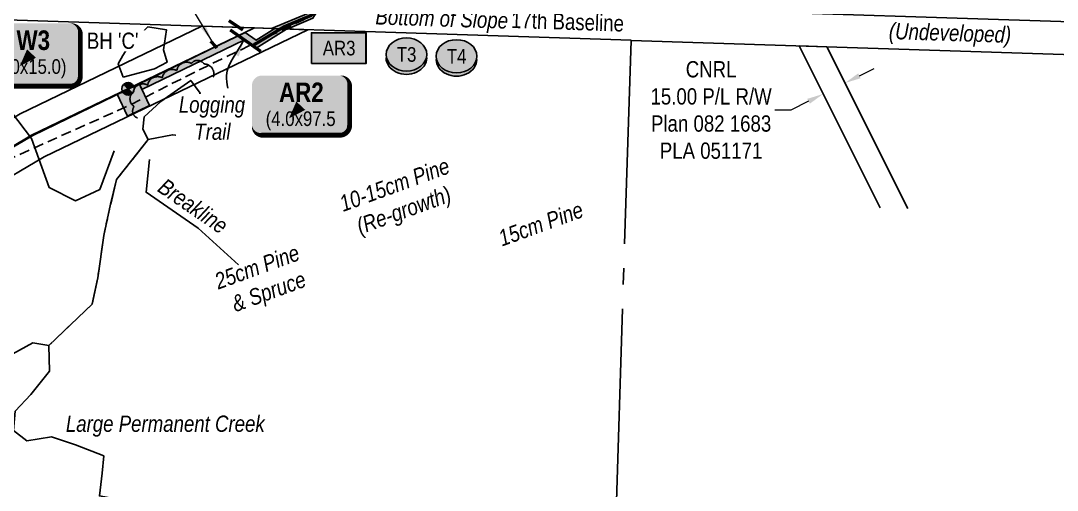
# Model space of a CAD drawing. Extents: x 354711 to 358951, y 6050403 to 6054140.
# Drawn here: x 356089 to 356726, y 6051031 to 6051319 of the extents above; entities that cross this region are included whole.
import ezdxf
from ezdxf.enums import TextEntityAlignment as Align

# ---------------------------------------------------------------- set-up
doc = ezdxf.new("R2010")
doc.units = 0
doc.header["$LTSCALE"] = 5
doc.header["$PDSIZE"] = 0.5
for name, pattern in [('0', [1, 1, 0]), ('foc-QUARTERLINE', [33, 25, -3, 2, -3]), ('foc-TOPO-ephemeral', [6.25, 3.125, -0.625, 0.625, -0.625, 0.625, -0.625]), ('UG_PIPE', [1.875, 1.25, -0.625])]:
    doc.linetypes.add(name, pattern=pattern)
doc.layers.get('Defpoints').update_dxf_attribs({"color": 9})
for name, color, linetype, lineweight in [('AS-GENERAL', 48, 'Continuous', 18), ('C-RW-T', 13, 'Continuous', 9), ('T-TEXT', 48, 'Continuous', 18)]:
    doc.layers.add(name, color=color, linetype=linetype, lineweight=lineweight)
for name, color, linetype in [('AS-PIPE-UG', 44, 'UG_PIPE'), ('AS-ROADS', 254, 'Continuous'), ('C-RW', 13, 'Continuous'), ('L-ROAD-T', 7, 'Continuous'), ('L-SEC', 7, 'Continuous'), ('L-SECQ', 8, 'foc-QUARTERLINE'), ('P-BUFFER-H 100m', 191, 'Continuous'), ('P-CROSSINGS', 250, 'Continuous'), ('P-TEMP-BLOCKS', 250, 'Continuous'), ('P-TEMP-BLUE', 146, 'Continuous'), ('P-WORKAREA-COUNTY', 104, 'Continuous'), ('P-WORKAREA-COUNTY-H', 71, 'Continuous'), ('T-BUSH', 110, '0'), ('T-BUSH-T', 110, 'Continuous'), ('T-CREEK', 160, 'Continuous'), ('T-DRAW', 143, 'foc-TOPO-ephemeral'), ('T-SLOPE', 48, 'Continuous'), ('T-WATER-T', 170, 'Continuous'), ('WETLAND', 143, 'Continuous')]:
    doc.layers.add(name, color=color, linetype=linetype)
doc.layers.add('P-TEMP-BLUE-H', color=7, linetype='Continuous', true_color=0x99e6ff)
doc.styles.add('80', font='ARIALN.TTF', dxfattribs={"height": 10})
doc.styles.add('80CG', font='ARIALN.TTF', dxfattribs={"height": 10})
doc.styles.add('80L', font='ARIALN.TTF', dxfattribs={"height": 10})
doc.styles.add('80LS', font='ARIALNI.TTF', dxfattribs={"height": 10})
doc.styles.add('BOLD', font='ARIALNB.TTF')
doc.styles.add('Crossing', font='ARIALN.TTF', dxfattribs={"height": 10})
doc.styles.add('foc-LtypeFont', font='ARIALN.TTF', dxfattribs={"height": 7.35})
doc.linetypes.add('foc-TOPO-flowdirection-NOLINE', pattern='A,0,[">",foc-LtypeFont,S=0.3,R=0,X=0,Y=-0.945],-20,[">",foc-LtypeFont,S=0.3,R=0,X=0,Y=-0.945],0', length=20)
doc.dimstyles.new('Compass 5 000', dxfattribs={"dimscale": 5, "dimtxt": 9, "dimasz": 2, "dimexe": 0.2, "dimexo": 0.0625, "dimgap": 0.5, "dimtad": 0, "dimtih": 1, "dimtoh": 1, "dimzin": 0, "dimdsep": 46, "dimtxsty": '80CG', "dimcen": 0.1, "dimse1": 1, "dimse2": 1, "dimclrd": 256, "dimclrt": 256, "dimaunit": 1, "dimadec": 4, "dimazin": 0, "dimtfac": 0.06, "dimtofl": 0, "dimtmove": 0, "dimatfit": 1, "dimfxl": 0.2, "dimtolj": 1, "dimtzin": 0, "dimlwd": -1, "dimarcsym": 0})

# ---------------------------------------------------------------- blocks, each defined once
blk = doc.blocks.new('*D53')
at = {"layer": 'C-RW-T', "transparency": 16777216}
for p, q in [((356604.07, 6051285.54), (356613, 6051290.02)), ((356572.78, 6051269.86), (356561.98, 6051264.45)), ((356561.98, 6051264.45), (356551.98, 6051264.45))]:
    blk.add_line(p, q, dxfattribs=at)
for points in [[(356603.32, 6051287.03), (356604.81, 6051284.05), (356595.13, 6051281.06)], [(356572.03, 6051271.35), (356573.53, 6051268.37), (356581.72, 6051274.34)]]:
    blk.add_solid(points, dxfattribs=at)
at = {"layer": 'Defpoints', "color": 0, "transparency": 16777216}
for p in [(356581.72, 6051274.34), (356603.65, 6051264.04), (356590.25, 6051257.32)]:
    blk.add_point(p, dxfattribs=at)
at = {"layer": 'C-RW-T', "transparency": 16777216, "insert": (356512.9, 6051264.45), "char_height": 10, "attachment_point": 5, "style": '80CG'}
blk.add_mtext('\\A1;CNRL\\P15.00 P/L R/W\\PPlan 082 1683\\PPLA 051171', dxfattribs=at)
blk = doc.blocks.new('XING3')
h = blk.add_hatch(color=250)
h.dxf.hatch_style = 1
edge = h.paths.add_edge_path()
edge.add_ellipse((0, -2.05), major_axis=(-12.5, 0), ratio=0.816297, start_angle=0, end_angle=180)
edge.add_line((12.5, -2.05), (12.5, 0))
edge.add_ellipse((0, 0), major_axis=(-12.5, 0), ratio=0.816297, start_angle=0, end_angle=180, ccw=False)
edge.add_line((-12.5, 0), (-12.5, -2.05))
at = {"layer": 'P-BUFFER-H 100m'}
h = blk.add_hatch(color=256, dxfattribs=at)
h.dxf.hatch_style = 1
edge = h.paths.add_edge_path()
edge.add_ellipse((0, 0), major_axis=(-12.5, 0), ratio=0.816297, start_angle=0, end_angle=360)
at = {"color": 250}
blk.add_ellipse((0, 0), major_axis=(-12.5, 0), ratio=0.816297, dxfattribs=at)
blk.add_ellipse((0, -2.05), major_axis=(-12.5, 0), ratio=0.816297, start_param=0, end_param=3.141593, dxfattribs=at)
at = {"color": 250, "style": 'Crossing'}
blk.add_attdef('CROSSING', text='', height=9, dxfattribs=at).set_placement((0.09, 0.02), align=Align.MIDDLE_CENTER)
at = {"color": 250, "style": 'Crossing', "flags": 1}
for tag, p in [('OWNER', (0.09, -12.49)), ('DESCRIPTION', (0.09, -25.77)), ('LOCATION', (0.09, -39.3)), ('DWG_REF', (0.09, -52.84))]:
    blk.add_attdef(tag, text='', height=9, dxfattribs=at).set_placement(p, align=Align.MIDDLE_CENTER)
blk = doc.blocks.new('*X58')
at = {"color": 0}
for p, q in [((102.12, -2061.56), (108.81, -2061.56)), ((102.18, -2061.72), (108.75, -2061.72)), ((102.29, -2061.41), (108.64, -2061.41)), ((102.33, -2061.87), (108.59, -2061.87)), ((102.47, -2061.25), (108.45, -2061.25)), ((102.49, -2062.03), (108.44, -2062.03)), ((102.65, -2062.19), (108.28, -2062.19)), ((102.68, -2061.09), (108.25, -2061.09)), ((102.8, -2062.34), (108.13, -2062.34)), ((102.92, -2060.94), (108.01, -2060.94)), ((102.96, -2062.5), (107.97, -2062.5)), ((103.12, -2062.66), (107.81, -2062.66)), ((103.18, -2060.78), (107.75, -2060.78)), ((103.27, -2062.81), (107.66, -2062.81)), ((103.5, -2060.62), (107.43, -2060.62)), ((103.89, -2060.47), (107.03, -2060.47)), ((104.45, -2060.31), (106.48, -2060.31)), ((102.11, -2068.44), (108.82, -2068.44)), ((102.19, -2068.28), (108.74, -2068.28)), ((102.28, -2068.59), (108.65, -2068.59)), ((102.34, -2068.12), (108.58, -2068.12)), ((102.46, -2068.75), (108.47, -2068.75)), ((102.5, -2067.97), (108.43, -2067.97)), ((102.66, -2067.81), (108.27, -2067.81)), ((102.67, -2068.91), (108.26, -2068.91)), ((102.81, -2067.66), (108.12, -2067.66)), ((102.9, -2069.06), (108.03, -2069.06)), ((102.97, -2067.5), (107.96, -2067.5)), ((103.13, -2067.34), (107.8, -2067.34)), ((103.17, -2069.22), (107.76, -2069.22)), ((103.28, -2067.19), (107.65, -2067.19)), ((103.43, -2062.97), (107.5, -2062.97)), ((103.44, -2067.03), (107.49, -2067.03)), ((103.48, -2069.37), (107.45, -2069.37)), ((103.58, -2063.12), (107.34, -2063.12)), ((103.59, -2066.87), (107.33, -2066.87)), ((103.74, -2063.28), (107.19, -2063.28)), ((103.75, -2066.72), (107.18, -2066.72)), ((103.87, -2069.53), (107.06, -2069.53)), ((103.9, -2063.44), (107.03, -2063.44)), ((103.91, -2066.56), (107.02, -2066.56)), ((104.05, -2063.59), (106.88, -2063.59)), ((104.06, -2066.41), (106.87, -2066.41)), ((104.21, -2063.75), (106.72, -2063.75)), ((104.22, -2066.25), (106.71, -2066.25)), ((104.37, -2063.91), (106.56, -2063.91)), ((104.38, -2066.09), (106.55, -2066.09)), ((104.41, -2069.69), (106.52, -2069.69)), ((104.52, -2064.06), (106.41, -2064.06)), ((104.53, -2065.94), (106.4, -2065.94)), ((104.68, -2064.22), (106.25, -2064.22)), ((104.69, -2065.78), (106.24, -2065.78)), ((104.83, -2064.37), (106.09, -2064.37)), ((104.84, -2065.62), (106.08, -2065.62)), ((104.99, -2064.53), (105.94, -2064.53)), ((105, -2065.47), (105.93, -2065.47)), ((105.15, -2064.69), (105.78, -2064.69)), ((105.16, -2065.31), (105.77, -2065.31)), ((105.3, -2064.84), (105.63, -2064.84)), ((105.31, -2065.16), (105.62, -2065.16))]:
    blk.add_line(p, q, dxfattribs=at)
blk = doc.blocks.new('Pile')
h = blk.add_hatch(color=255)
h.dxf.hatch_style = 1
edge = h.paths.add_edge_path()
edge.add_arc((0, 0), 0.868, 0, 360)
at = {"color": 224}
for p, q in [((0.54, -0.54), (-0.54, 0.54)), ((-0.54, -0.54), (0.54, 0.54))]:
    blk.add_line(p, q, dxfattribs=at)
blk.add_circle((0, 0), 0.768, dxfattribs=at)
at = {"color": 224, "xscale": 0.16, "yscale": 0.16, "zscale": 0.16}
blk.add_blockref('*X58', (-16.87, 330.4), dxfattribs=at)
blk = doc.blocks.new('Temp_Area4')
h = blk.add_hatch(color=71)
h.dxf.hatch_style = 1
h.paths.add_polyline_path([(-16.83, -9.44), (16.33, -9.44), (16.33, 9.05), (-16.83, 9.05)])
at = {"color": 250}
for points in [[(-17.03, -9.64), (16.53, -9.64), (16.53, 9.25), (-17.03, 9.25)], [(-16.93, -9.54), (16.43, -9.54), (16.43, 9.15), (-16.93, 9.15)]]:
    blk.add_lwpolyline(points, close=True, dxfattribs=at)
at = {"color": 250, "style": '80L'}
blk.add_attdef('TEMPORARY', text='', height=9, dxfattribs=at).set_placement((0, -0.15), align=Align.MIDDLE_CENTER)
blk = doc.blocks.new('*U54')
at = {"true_color": 0x99e6ff}
h = blk.add_hatch(color=141, dxfattribs=at)
edge = h.paths.add_edge_path()
edge.add_line((-24, -20), (24, -20))
edge.add_arc((24, -14), 6, 270, 360)
edge.add_line((30, -14), (30, 12.5))
edge.add_arc((24, 12.5), 6, 0, 90)
edge.add_line((24, 18.5), (-24, 18.5))
edge.add_arc((-24, 12.5), 6, 90, 180)
edge.add_line((-30, 12.5), (-30, -14))
edge.add_arc((-24, -14), 6, 180, 270)
at = {"color": 250, "flags": 128}
blk.add_lwpolyline([(-24, -20, 3, 3, 0), (24, -20, 3, 3, 0.414214), (30, -14, 3, 3, 0), (30, 12.5, 3, 0, 0.414214), (24, 18.5, 0, 0, 0), (-24, 18.5, 0, 0, 0.414214), (-30, 12.5, 0, 0, 0), (-30, -14, 0, 3, 0.414214)], format="xyseb", close=True, dxfattribs=at)
at = {"flags": 128}
blk.add_lwpolyline([(-7.24, -7.74, 0, 7.5, 0), (0, 0, 0, 0, 0)], format="xyseb", dxfattribs=at)
at = {"color": 250}
for tag, p, height, style in [('TEMP_AREA_W1_001', (-9.21, 2.24), 12, 'BOLD'), ('ENTER_TEXT_001', (-30.66, -12.47), 9, '80')]:
    blk.add_attdef(tag, p, '', height=height, dxfattribs=dict(at, style=style))
blk = doc.blocks.new('*U55')
at = {"true_color": 0x99e6ff}
h = blk.add_hatch(color=141, dxfattribs=at)
edge = h.paths.add_edge_path()
edge.add_line((-24, -18.14), (24, -18.14))
edge.add_arc((24, -12.14), 6, 270, 360)
edge.add_line((30, -12.14), (30, 12.5))
edge.add_arc((24, 12.5), 6, 0, 90)
edge.add_line((24, 18.5), (-24, 18.5))
edge.add_arc((-24, 12.5), 6, 90, 180)
edge.add_line((-30, 12.5), (-30, -12.14))
edge.add_arc((-24, -12.14), 6, 180, 270)
at = {"color": 250, "flags": 128}
blk.add_lwpolyline([(-24, -18.14, 3, 3, 0), (24, -18.14, 3, 3, 0.414214), (30, -12.14, 3, 3, 0), (30, 12.5, 3, 0, 0.414214), (24, 18.5, 0, 0, 0), (-24, 18.5, 0, 0, 0.414214), (-30, 12.5, 0, 0, 0), (-30, -12.14, 0, 3, 0.414214)], format="xyseb", close=True, dxfattribs=at)
at = {"flags": 128}
blk.add_lwpolyline([(-7.24, -7.74, 0, 7.5, 0), (0, 0, 0, 0, 0)], format="xyseb", dxfattribs=at)
at = {"color": 250}
for tag, p, height, style in [('TEMP_AREA_W1_001', (-9.21, 2.24), 12, 'BOLD'), ('ENTER_TEXT_001', (-30.66, -12.47), 9, '80')]:
    blk.add_attdef(tag, p, '', height=height, dxfattribs=dict(at, style=style))

msp = doc.modelspace()

# ---------------------------------------------------------------- hatches: boundary and pattern name
at = {"layer": 'P-TEMP-BLUE-H'}
h = msp.add_hatch(color=256, dxfattribs=at)
h.dxf.hatch_style = 1
h.paths.add_polyline_path([(356252.049, 6051314.279), (356233.222, 6051302.573), (356226.171, 6051307.528), (356163.085, 6051277.156), (356161.351, 6051280.759), (356226.551, 6051312.149), (356233.357, 6051307.366), (356244.85, 6051314.512)])
h = msp.add_hatch(color=256, dxfattribs=at)
h.dxf.hatch_style = 1
h.paths.add_polyline_path([(356161.351, 6051280.759), (356147.84, 6051274.254), (356154.344, 6051260.744), (356167.855, 6051267.248)])
at = {"layer": 'P-WORKAREA-COUNTY-H'}
h = msp.add_hatch(color=256, dxfattribs=at)
h.dxf.hatch_style = 1
h.paths.add_polyline_path([(356271.386, 6051333.774), (356275.981, 6051333.625), (356268.225, 6051320.923), (356252.353, 6051314.269), (356242.752, 6051314.58), (356265.487, 6051324.111)])

# ---------------------------------------------------------------- linework, layer by layer
at = {"layer": 'AS-GENERAL', "const_width": 1.999, "flags": 128}
for points in [[(356216.526, 6051319.431), (356225.16, 6051313.693)], [(356205.372, 6051306.856), (356209.22, 6051302.567)]]:
    msp.add_lwpolyline(points, dxfattribs=at)
at = {"layer": 'AS-PIPE-UG', "flags": 128}
msp.add_lwpolyline([(356494.066, 6051415.487), (356488.159, 6051415.238), (356478.249, 6051415.828), (356454.242, 6051414.654), (356446.504, 6051411.235), (356432.79, 6051403.443), (356411.037, 6051391.758), (356392.614, 6051382.255), (356366.232, 6051369.76), (356333.723, 6051354.962), (356301.404, 6051339.261), (356262.325, 6051319.969), (356231.103, 6051304.904), (356202.697, 6051291.332), (356171.963, 6051275.848), (356154.849, 6051267.098), (356066.34, 6051227.539), (356033.465, 6051206.747)], dxfattribs=at)
at = {"layer": 'AS-ROADS', "const_width": 1.999, "flags": 128}
for points in [[(356231.127, 6051304.045), (356250.449, 6051315.639), (356266.856, 6051322.517), (356271.725, 6051330.621), (356287.879, 6051356.012), (356322.761, 6051365.189), (356376.156, 6051392.871), (356396.882, 6051385.698), (356415.54, 6051395.057), (356450.826, 6051414.163), (356487.798, 6051423.088), (356502.38, 6051420.147), (356518.864, 6051418.871), (356551.328, 6051417.759), (356578.122, 6051412.833), (356658.168, 6051406.851)], [(356217.349, 6051313.729), (356236.16, 6051300.508)]]:
    msp.add_lwpolyline(points, dxfattribs=at)
at = {"layer": 'C-RW', "flags": 128}
msp.add_lwpolyline([(355077.549, 6050483.208), (355051.926, 6050535.303), (355115.575, 6050568.991), (355160.455, 6050573.72), (355532.203, 6050877.99), (355709.433, 6051023.141), (356059.964, 6051228.181), (356095.277, 6051248.949), (356232.304, 6051314.919), (356199.914, 6051315.967), (356088.212, 6051262.19), (356052.378, 6051241.116), (355700.844, 6051035.489), (355522.705, 6050889.594), (355154.426, 6050588.163), (355124.463, 6050585.006), (355034.253, 6050537.259), (355060.705, 6050483.48)], dxfattribs=at)
at = {"layer": 'C-RW'}
msp.add_lwpolyline([(355128.832, 6050528.349), (355116.84, 6050518.54), (355114.223, 6050521.739), (355107.347, 6050530.146), (355126.471, 6050545.78), (355160.545, 6050573.656), (355628.186, 6050956.189), (355659.174, 6050981.537), (355710.026, 6051023.134), (356095.974, 6051248.876), (356232.304, 6051314.919), (356265.162, 6051313.855), (356103.023, 6051235.627), (356068.246, 6051215.174), (355718.61, 6051010.784), (355658.541, 6050961.649), (355627.554, 6050936.301), (355542.205, 6050866.487), (355172.239, 6050563.854), (355149.246, 6050545.04), (355128.832, 6050528.349)], close=True, dxfattribs=at)
msp.add_lwpolyline([(356616.82, 6051204.307), (356566.924, 6051303.855), (356583.976, 6051303.3), (356633.756, 6051203.984)], dxfattribs=at)
at = {"layer": 'L-SEC'}
for p, q in [((355640.603, 6051354.199), (357267.683, 6051301.244)), ((355639.952, 6051334.099), (356463.821, 6051307.422))]:
    msp.add_line(p, q, dxfattribs=at)
at = {"layer": 'L-SEC', "flags": 128}
msp.add_lwpolyline([(356463.676, 6051307.213), (357267.05, 6051281.144)], dxfattribs=at)
at = {"layer": 'L-SECQ', "flags": 128}
msp.add_lwpolyline([(356463.676, 6051307.213), (356439.227, 6050533.204)], dxfattribs=at)
at = {"layer": 'P-TEMP-BLUE', "flags": 128}
for points in [[(356252.049, 6051314.279), (356233.222, 6051302.573), (356226.171, 6051307.528), (356163.085, 6051277.156), (356161.351, 6051280.759), (356226.551, 6051312.149), (356233.357, 6051307.366), (356244.85, 6051314.512)], [(356161.351, 6051280.759), (356147.84, 6051274.254), (356154.344, 6051260.744), (356167.855, 6051267.248)]]:
    msp.add_lwpolyline(points, close=True, dxfattribs=at)
at = {"layer": 'P-WORKAREA-COUNTY'}
msp.add_lwpolyline([(356271.386, 6051333.774), (356275.981, 6051333.625), (356268.225, 6051320.923), (356252.353, 6051314.269), (356242.752, 6051314.58), (356265.487, 6051324.111)], close=True, dxfattribs=at)
at = {"layer": 'T-BUSH', "flags": 128}
msp.add_lwpolyline([(356206.969, 6051284.596, 0.5205671), (356201.234, 6051292.784, 0.5205671), (356193.511, 6051293.162, 0.5205671), (356184.559, 6051288.712, 0.5205671), (356175.607, 6051284.263, 0.5205671), (356166.655, 6051279.813, 0.5205671), (356157.703, 6051275.363, 0.5205671), (356158.398, 6051266.668, 0.5205671), (356160.434, 6051259.599, 0.5205671)], format="xyb", dxfattribs=at)
at = {"layer": 'T-CREEK', "linetype": 'foc-TOPO-flowdirection-NOLINE', "flags": 128}
msp.add_lwpolyline([(355945.302, 6051290.676), (355943.072, 6051274.638), (355940.707, 6051264.61), (355944.128, 6051244.142), (355955.078, 6051226.989), (355947.947, 6051205.559), (355950.117, 6051194.907), (355974.081, 6051187.756), (355993.882, 6051205.437), (355997.953, 6051204.439), (356018.847, 6051191.976), (356029.285, 6051189.147), (356037.367, 6051172.809), (356040.059, 6051158.582), (356044.221, 6051154.758), (356049.485, 6051160.489), (356058.385, 6051163.576), (356070.494, 6051146.184), (356070.733, 6051139.077), (356060.748, 6051132.956), (356057.617, 6051138.387), (356055.646, 6051142.296), (356052.264, 6051142.858), (356041.261, 6051132.984), (356041.545, 6051130.352), (356047.098, 6051119.77), (356052.542, 6051105.368), (356060.753, 6051103.921), (356079.697, 6051112.399), (356095.977, 6051121.463), (356105.949, 6051119.763), (356106.401, 6051103.898), (356094.898, 6051089.678), (356085.265, 6051079.48), (356084.282, 6051067.544), (356092.403, 6051061.16), (356107.55, 6051063.576), (356122.243, 6051058.702), (356139.636, 6051051.921), (356138.616, 6051041.307), (356137.028, 6051027.369), (356158.312, 6051023.344), (356165.791, 6051016.28), (356168.491, 6051014.372), (356172.154, 6051001.907), (356175.648, 6050995.391), (356185.638, 6050993.03)], dxfattribs=at)
at = {"layer": 'T-CREEK', "flags": 128}
for points in [[(356079.697, 6051112.399), (356095.977, 6051121.463), (356105.949, 6051119.763), (356106.401, 6051103.898), (356094.898, 6051089.678), (356085.265, 6051079.48)], [(356084.282, 6051067.544), (356092.403, 6051061.16), (356107.55, 6051063.576), (356122.243, 6051058.702), (356139.636, 6051051.921), (356138.616, 6051041.307), (356137.028, 6051027.369)]]:
    msp.add_lwpolyline(points, dxfattribs=at)
at = {"layer": 'T-DRAW', "flags": 128}
msp.add_lwpolyline([(356166.915, 6051246.427), (356157, 6051233.706), (356147.5, 6051221.775), (356143.899, 6051206.569), (356139.62, 6051187.435), (356135.994, 6051161.429), (356132.5, 6051145.142), (356105.949, 6051119.763)], dxfattribs=at)
at = {"layer": 'T-DRAW', "linetype": 'foc-TOPO-flowdirection-NOLINE', "flags": 128}
msp.add_lwpolyline([(356166.915, 6051246.427), (356157, 6051233.706), (356147.5, 6051221.775), (356143.899, 6051206.569), (356139.62, 6051187.435), (356135.994, 6051161.429), (356132.5, 6051145.142), (356105.949, 6051119.763)], dxfattribs=at)
at = {"layer": 'T-SLOPE', "flags": 128}
for points in [[(356052.615, 6051377.5), (356042.105, 6051352.963), (356052.223, 6051329.466), (356066.528, 6051284.489), (356095.221, 6051247.025), (356106.127, 6051216.838), (356122.359, 6051208.728), (356137.185, 6051215.657), (356145.953, 6051239.394)], [(356167.81, 6051234.097), (356165.623, 6051213.907), (356197.636, 6051191.924), (356222.5, 6051169.277)]]:
    msp.add_lwpolyline(points, dxfattribs=at)
at = {"layer": 'WETLAND'}
for points in [[(356151.641, 6051284.776), (356148.573, 6051292.842), (356151.414, 6051298.034), (356155.764, 6051304.689), (356161.098, 6051309.754), (356166.845, 6051315.585), (356178.169, 6051313.779), (356176.357, 6051301.475), (356178.705, 6051293.94), (356170.879, 6051289.845), (356151.641, 6051284.776)], [(356164.57, 6051260.203), (356174.704, 6051269.683), (356193.095, 6051282.681), (356198.926, 6051274.926), (356194.477, 6051263.148), (356190.999, 6051248.296), (356181.88, 6051249.295), (356166.915, 6051246.427), (356163.743, 6051252.683), (356164.57, 6051260.203)]]:
    msp.add_lwpolyline(points, close=True, dxfattribs=at)

# ---------------------------------------------------------------- block references
at = {"xscale": 4.998385, "yscale": 4.998385, "zscale": 4.998385}
msp.add_blockref('Pile', (356154.595, 6051277.507), dxfattribs=at)
at = {"layer": 'P-CROSSINGS', "xscale": 0.9993541043289982, "yscale": 0.9993541043289982, "zscale": 0.9993541043289982}
for p, values in [((356325.668, 6051298.616), {'CROSSING': 'T3'}), ((356356.429, 6051297.521), {'CROSSING': 'T4'})]:
    msp.add_blockref('XING3', p, dxfattribs=at).add_auto_attribs(values)
at = {"layer": 'P-TEMP-BLOCKS', "xscale": 0.999677, "yscale": 0.999677, "zscale": 0.999677}
msp.add_blockref('Temp_Area4', (356284.31, 6051302.71), dxfattribs=at).add_auto_attribs({'TEMPORARY': 'AR3'})

# ---------------------------------------------------------------- texts
at = {"layer": 'L-ROAD-T', "style": '80L'}
msp.add_text('17th Baseline', height=9.99677, rotation=358.141315, dxfattribs=at).set_placement((356424.689, 6051318.802), align=Align.MIDDLE_CENTER)
at = {"layer": 'T-BUSH-T', "attachment_point": 2, "rotation": 20, "style": '80LS'}
for s, insert, char_height, width in [('10-15cm Pine\\P(Re-growth)', (356316.591, 6051223.315), 9.99677, 108.44644), ('15cm Pine', (356406.499, 6051199.243), 9.9968, 57.74846), ('25cm Pine\\P & Spruce', (356232.137, 6051172.778), 9.9968, 57.74846)]:
    msp.add_mtext(s, dxfattribs=dict(at, insert=insert, char_height=char_height, width=width))
at = {"layer": 'T-TEXT', "style": '80LS'}
msp.add_text('(Undeveloped)', height=9.99677, rotation=358.141315, dxfattribs=at).set_placement((356659.734, 6051311.922), align=Align.MIDDLE_CENTER)
at = {"layer": 'T-TEXT', "char_height": 9.99677, "attachment_point": 1, "style": '80L'}
for s, width, insert, rotation in [('\\pi0.34953;{\\fArial Narrow|b0|i1|c0|p34;Bottom of Slope}', 81.40969, (356306.483, 6051327.113), 358.14127), ('{\\fArial Narrow|b0|i1|c0|p34;Breakline}', 14.58818, (356177.723, 6051223.124), 325.522669)]:
    msp.add_mtext_dynamic_manual_height_columns(s, width=width, gutter_width=50, heights=[0], dxfattribs=dict(at, insert=insert, rotation=rotation))
at = {"layer": 'T-WATER-T', "insert": (356116.381, 6051076.706), "char_height": 9.99677, "attachment_point": 1, "style": '80L'}
msp.add_mtext_dynamic_manual_height_columns('{\\fArial Narrow|b0|i1|c0|p34;Large Permanent Creek}', width=124.12702, gutter_width=50, heights=[0], dxfattribs=at)

# ---------------------------------------------------------------- dimensions: what is measured, and where the dimension line sits
at = {"layer": 'C-RW-T', "color": 6}
dim = msp.add_linear_dim(base=(356581.719, 6051274.338), p1=(356603.654, 6051264.041), p2=(356590.248, 6051257.321), angle=206.620994, text='CNRL\\P15.00 P/L R/W\\PPlan 082 1683\\PPLA 051171', dimstyle='Compass 5 000', dxfattribs=at)
dim.commit()
dim.dimension.update_dxf_attribs({"geometry": '*D53', "text_midpoint": (356512.897, 6051264.446), "dimtype": 161})

# ---------------------------------------------------------------- leaders
at = {"layer": 'T-TEXT'}
msp.add_leader([(356206.006, 6051306.959), (356193.251, 6051328.389)], dimstyle='Compass 5 000', override={"dimgap": 0.5, "dimtad": 0}, dxfattribs=at)
at = {"layer": 'T-TEXT', "path_type": 1}
msp.add_leader([(356225.63, 6051307.135), (356215.134, 6051285.743), (356215.815, 6051277.977)], dimstyle='Compass 5 000', override={"dimgap": 0.5, "dimtad": 0}, dxfattribs=at)

# ---------------------------------------------------------------- next in the draw order: texts
at = {"color": 224, "insert": (356129.282, 6051312.098), "char_height": 9.9968, "attachment_point": 1, "rotation": 359.905776, "style": '80L', "bg_fill": 3, "box_fill_scale": 1.15, "bg_fill_color": 256, "bg_fill_transparency": 0}
msp.add_mtext_dynamic_manual_height_columns("BH 'C'", width=34.09368, gutter_width=112.55, heights=[0], dxfattribs=at)
at = {"layer": 'T-TEXT', "insert": (356185.541, 6051272.828), "char_height": 9.99677, "attachment_point": 1, "style": '80L', "bg_fill": 3, "box_fill_scale": 1.15, "bg_fill_color": 256, "bg_fill_true_color": 256, "bg_fill_transparency": 0}
msp.add_mtext_dynamic_manual_height_columns('\\pi0.24751;{\\fArial Narrow|b0|i1|c0|p34;Logging \\P\\pi9.7601;Trail}', width=40.84352, gutter_width=50, heights=[0], dxfattribs=at)

# ---------------------------------------------------------------- next in the draw order: block references
at = {"layer": 'P-TEMP-BLOCKS', "xscale": 0.999677, "yscale": 0.999677, "zscale": 0.999677}
msp.add_blockref('*U54', (356095.259, 6051299.173), dxfattribs=at).add_auto_attribs({'TEMP_AREA_W1_001': 'W3', 'ENTER_TEXT_001': '(15.0x15.0)'})
at = {"layer": 'P-TEMP-BLOCKS'}
ref = msp.add_blockref('*U55', (356260.751, 6051267.13), dxfattribs=dict(at, xscale=0.999677, yscale=0.999677, zscale=0.999677))
ref.add_attrib('TEMP_AREA_W1_001', 'AR2', (356247.355, 6051269.374), dxfattribs={"layer": '0', "color": 250, "height": 11.9961, "style": 'BOLD'})
ref.add_attrib('ENTER_TEXT_001', '(4.0x97.5', (356239.166, 6051254.664), dxfattribs={"layer": '0', "color": 250, "height": 8.9971, "style": '80'})

doc.saveas('drawing.dxf')
